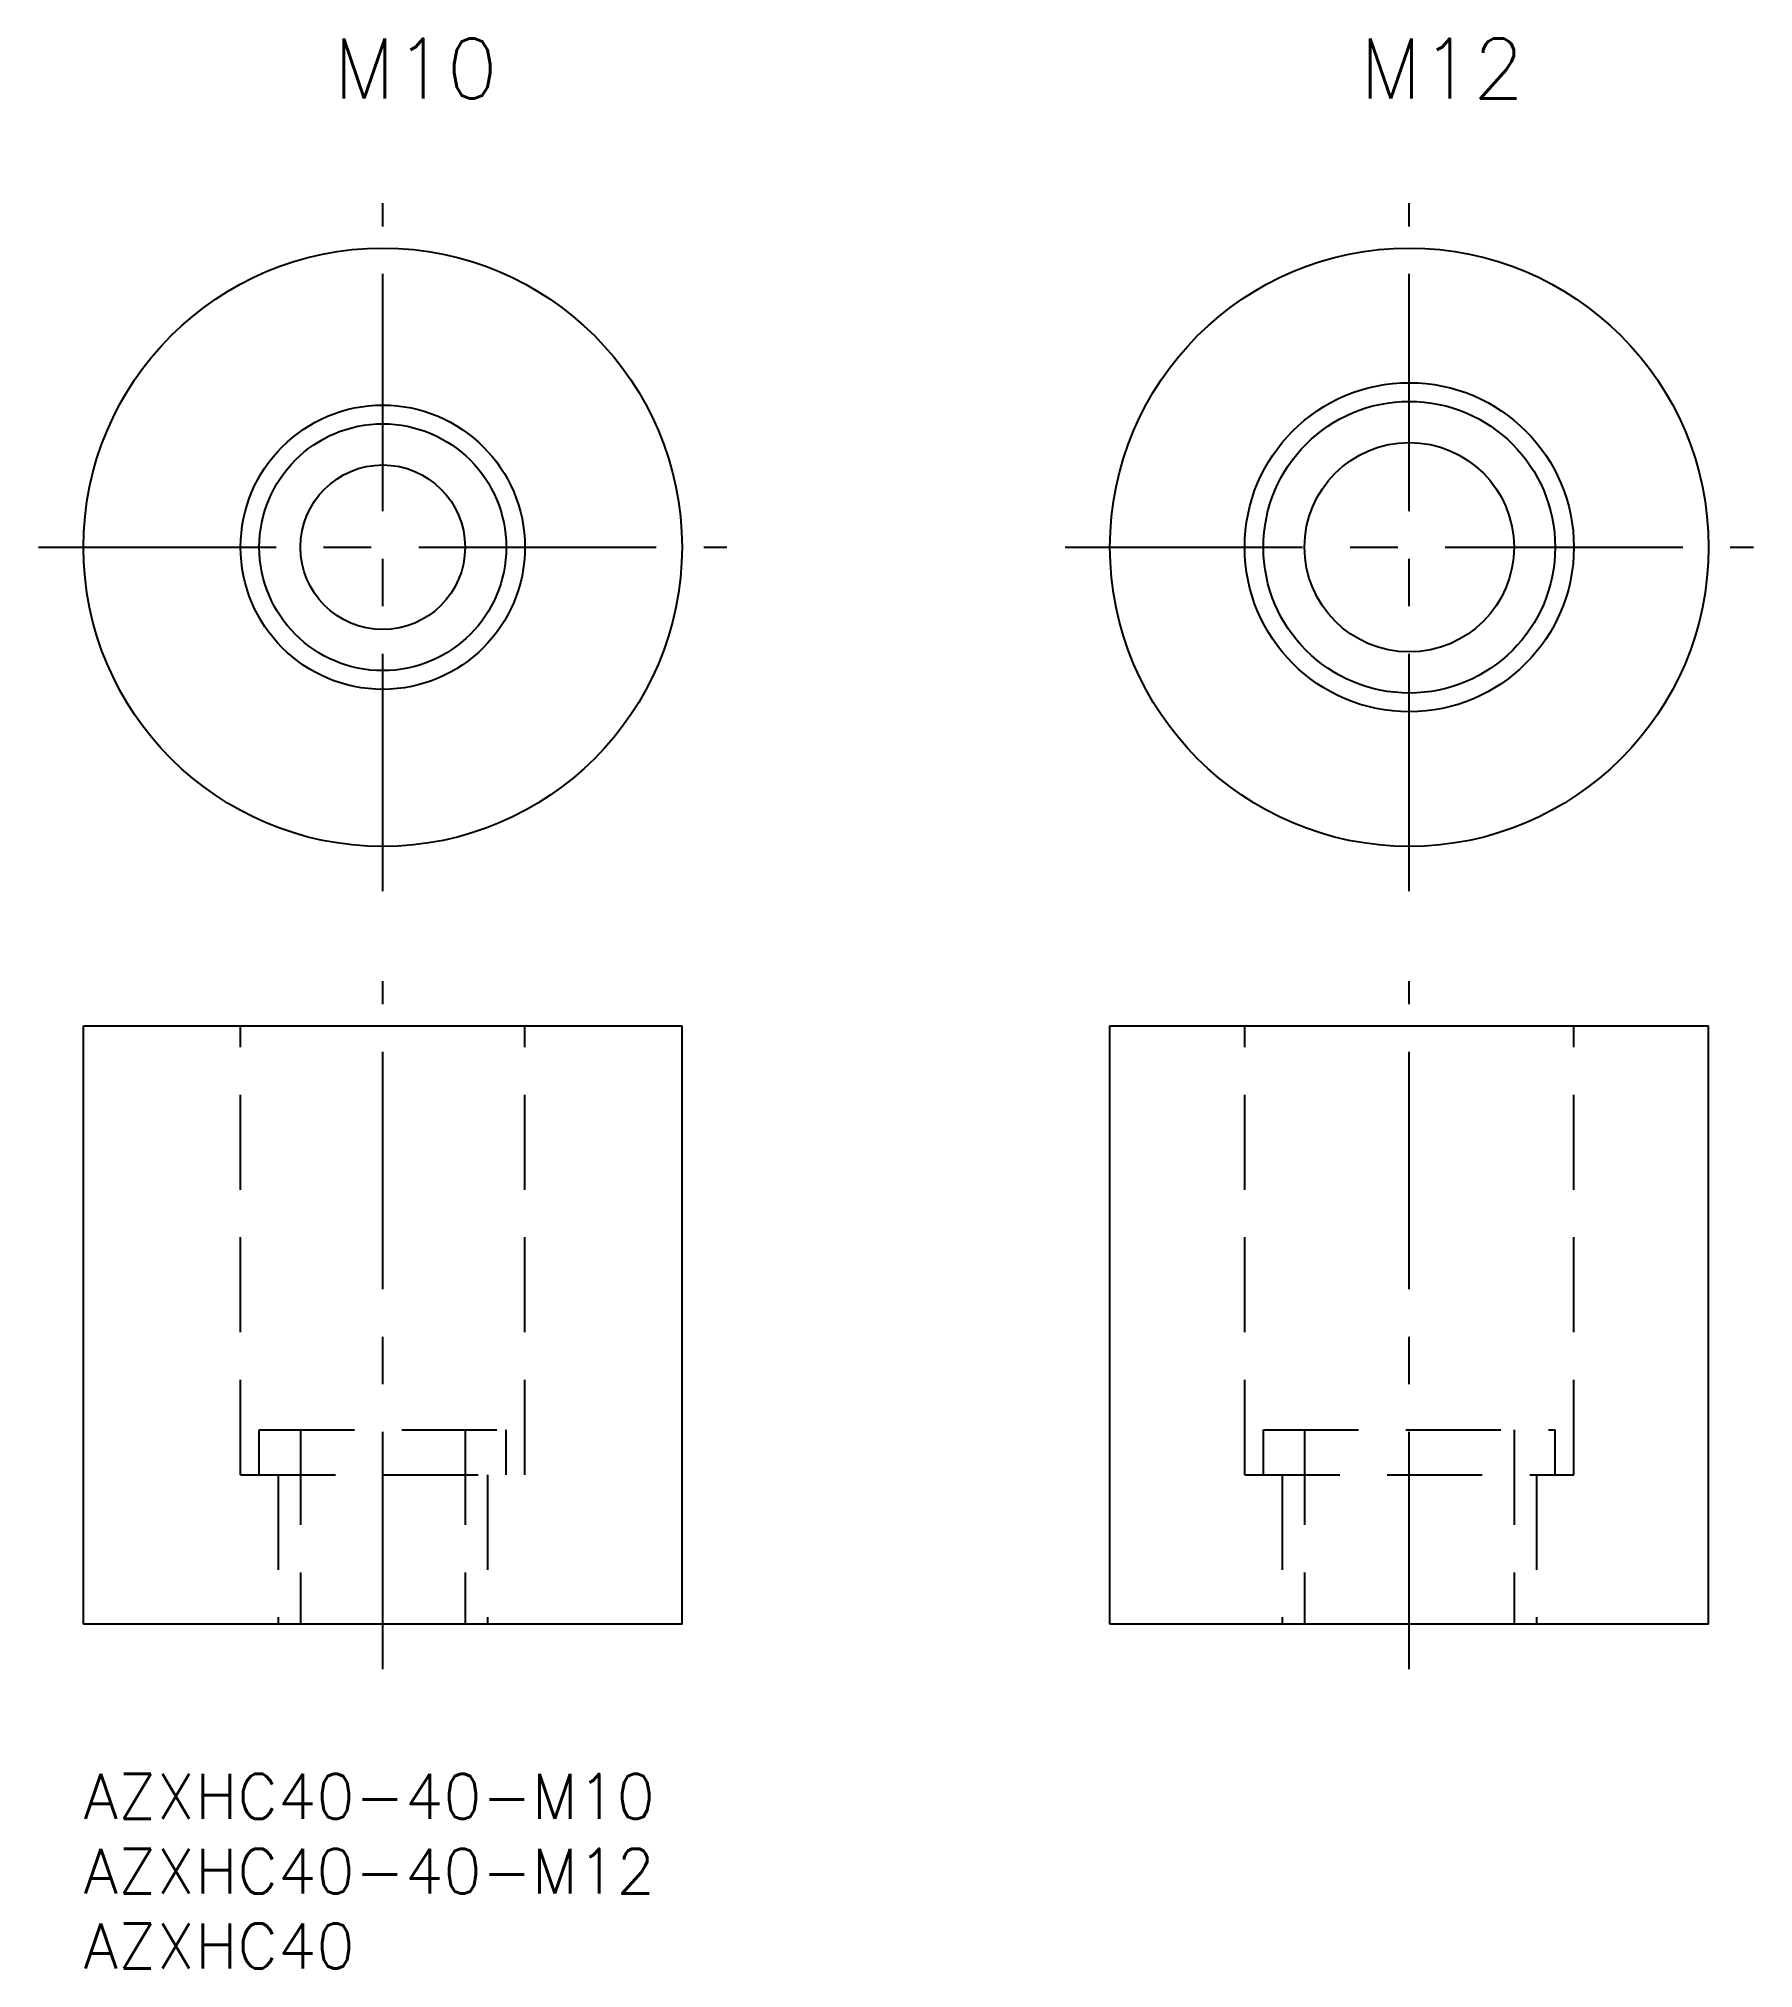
# Model space of a CAD drawing. Extents: x -3 to 112, y -13 to 116.
import ezdxf

# ---------------------------------------------------------------- set-up
doc = ezdxf.new("R2010")
doc.units = 0
doc.header["$LTSCALE"] = 0.5
doc.linetypes.add('CENTER', pattern=[50.8, 31.75, -6.35, 6.35, -6.35])
doc.linetypes.add('DASHED', pattern=[19.05, 12.7, -6.35])
doc.layers.get('0').update_dxf_attribs({"linetype": 'CONTINUOUS'})
for name, color, linetype in [('MSM_CENTER', 1, 'CENTER'), ('MSM_CONTINUOUS', 7, 'CONTINUOUS'), ('MSM_DASHED', 4, 'DASHED'), ('MSM_PART_NUMBER', 7, 'CONTINUOUS')]:
    doc.layers.add(name, color=color, linetype=linetype)
doc.styles.get("Standard").update_dxf_attribs({"font": 'txt.shx', "height": 1, "bigfont": 'bigfont.shx'})

# ---------------------------------------------------------------- blocks, each defined once
blk = doc.blocks.new('*U2')
at = {"layer": 'MSM_PART_NUMBER'}
blk.add_text('AZXHC40-40-M10', height=3, dxfattribs=at).set_placement((0, -3))
blk = doc.blocks.new('*U3')
at = {"layer": 'MSM_PART_NUMBER'}
blk.add_text('AZXHC40-40-M12', height=3, dxfattribs=at).set_placement((0, -8))
blk = doc.blocks.new('*U4')
at = {"layer": 'MSM_PART_NUMBER'}
blk.add_text('AZXHC40', height=3, dxfattribs=at).set_placement((0, -13))

msp = doc.modelspace()

# ---------------------------------------------------------------- linework, layer by layer
for p, q in [((0, 10), (0, 50)), ((0, 50), (40, 50)), ((40, 10), (40, 50)), ((68.6, 10), (68.6, 50)), ((68.6, 50), (108.6, 50)), ((108.6, 10), (108.6, 50)), ((40, 10), (0, 10)), ((108.6, 10), (68.6, 10))]:
    msp.add_line(p, q)
for centre, radius in [((20, 82), 20), ((88.6, 82), 20), ((88.6, 82), 11), ((88.6, 82), 9.75), ((20, 82), 9.5), ((20, 82), 8.25), ((88.6, 82), 7), ((20, 82), 5.5)]:
    msp.add_circle(centre, radius)
at = {"layer": 'MSM_CENTER'}
for p, q in [((20, 59), (20, 105)), ((88.6, 59), (88.6, 105)), ((-3, 82), (43, 82)), ((65.6, 82), (111.6, 82)), ((20, 7), (20, 53)), ((88.6, 7), (88.6, 53))]:
    msp.add_line(p, q, dxfattribs=at)
at = {"layer": 'MSM_DASHED'}
for p, q in [((10.5, 20), (10.5, 50)), ((29.5, 20), (29.5, 50)), ((77.6, 20), (77.6, 50)), ((99.6, 20), (99.6, 50)), ((11.75, 23), (28.25, 23)), ((11.75, 20), (11.75, 23)), ((14.5, 23), (14.5, 10)), ((25.5, 23), (25.5, 10)), ((28.25, 20), (28.25, 23)), ((78.85, 23), (98.35, 23)), ((78.85, 20), (78.85, 23)), ((81.6, 23), (81.6, 10)), ((95.6, 23), (95.6, 10)), ((98.35, 20), (98.35, 23)), ((10.5, 20), (29.5, 20)), ((13, 20), (13, 10)), ((27, 20), (27, 10)), ((77.6, 20), (99.6, 20)), ((80.1, 20), (80.1, 10)), ((97.1, 20), (97.1, 10))]:
    msp.add_line(p, q, dxfattribs=at)

# ---------------------------------------------------------------- block references
at = {"layer": 'MSM_CONTINUOUS'}
for name in ['*U2', '*U3', '*U4']:
    msp.add_blockref(name, (0, 0), dxfattribs=at)

# ---------------------------------------------------------------- texts
for s, p in [('M10', (16.71, 112)), ('M12', (85.31, 112))]:
    msp.add_text(s, height=4).set_placement(p)

doc.saveas('drawing.dxf')
